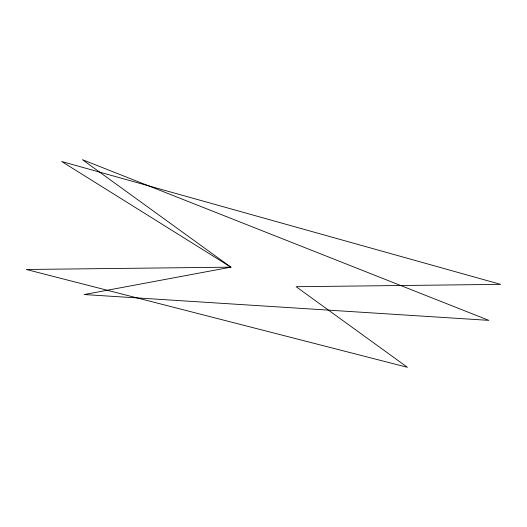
<?xml version="1.0" encoding="UTF-8"?>
<svg xmlns="http://www.w3.org/2000/svg" width="527" height="527" viewBox="0 0 527 527"><rect width="100%" height="100%" fill="white"/><g stroke="black" fill="none" stroke-linecap="round" stroke-linejoin="round"><path stroke-width="0.79" d="M230.892 267.163L84.241 294.547L488.872 320.37L82.456 159.694L230.892 267.163L26.35 269.488L407.437 367.306L296.108 286.708L500.65 284.376L61.679 161.506L230.892 267.163"/></g></svg>
